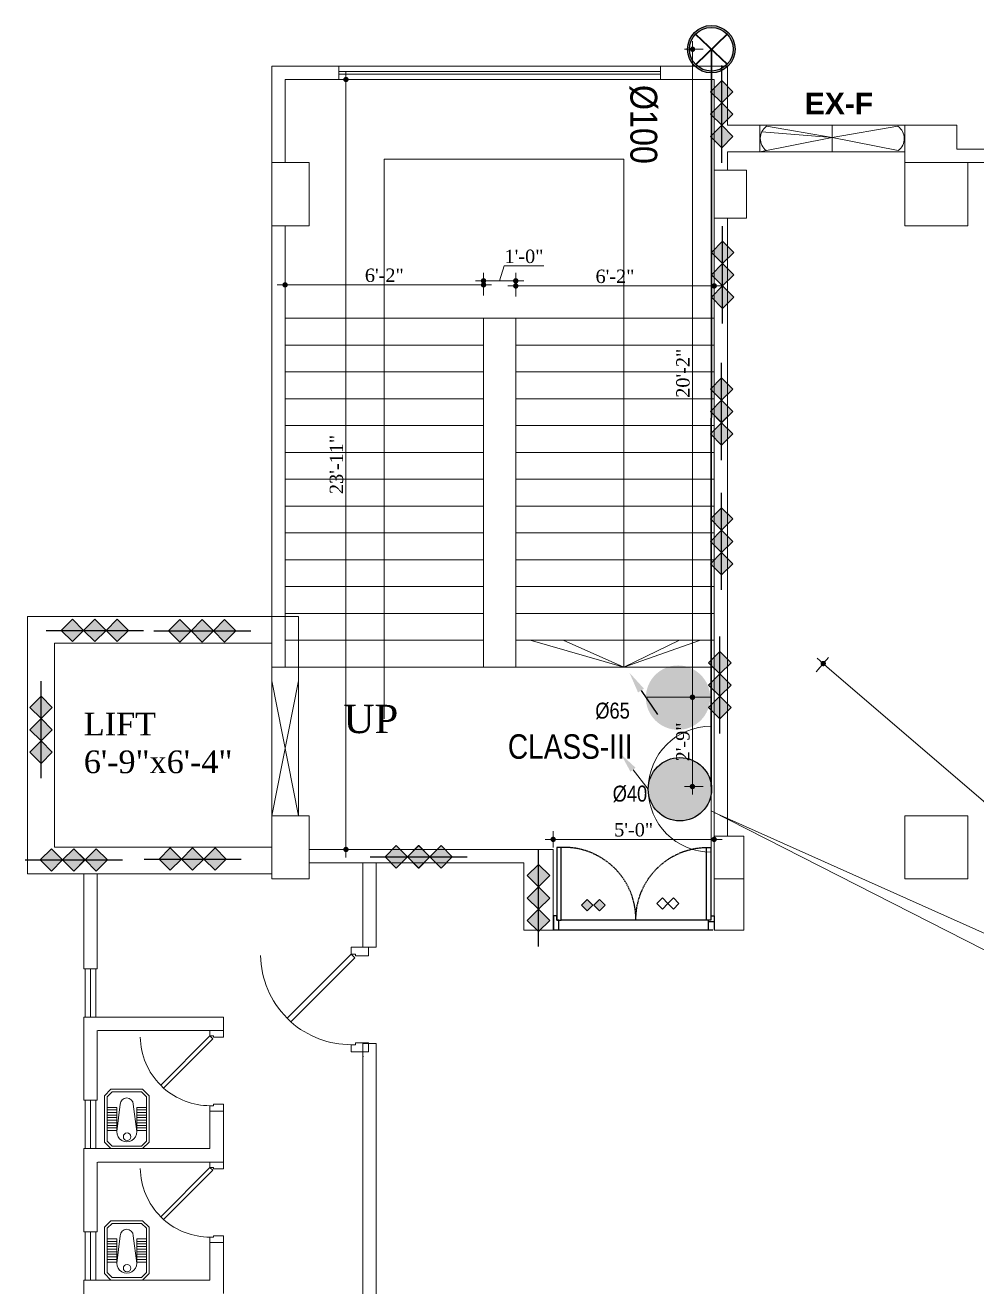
# Model space of a CAD drawing. Header units: inches. Extents: x -98933 to 1585249, y -3352739 to 192771.
# Drawn here: x 27494.6 to 27849.4, y 50010.2 to 50480.4 of the extents above; entities that cross this region are included whole.
import ezdxf

# ---------------------------------------------------------------- set-up
doc = ezdxf.new("R2010")
doc.units = ezdxf.units.IN
doc.header["$MEASUREMENT"] = 0
doc.header["$PDMODE"] = 35
doc.linetypes.add('DASH', pattern=[0.35, 0.25, -0.1])
doc.layers.get('0').update_dxf_attribs({"lineweight": 0})
doc.layers.get('Defpoints').update_dxf_attribs({"lineweight": 0})
for name, color, linetype in [('8', 7, 'Continuous'), ('bp door', 40, 'Continuous'), ('fire rated wall', 7, 'Continuous'), ('sprinkler', 100, 'Continuous'), ('T2', 254, 'Continuous')]:
    doc.layers.add(name, color=color, linetype=linetype)
for name, color, linetype, lineweight in [('A stair', 210, 'Continuous', 0), ('COLUMN-2', 102, 'Continuous', 0), ('DIM_WORKING', 7, 'Continuous', 0), ('DOOR', 222, 'Continuous', 0), ('EPTPP7', 6, 'Continuous', 0), ('FIRE TEX', 7, 'Continuous', 53), ('FPS- Hose Box', 1, 'Continuous', 25), ('FPS- Landing Valve', 1, 'Continuous', 25), ('FURNITURE', 144, 'Continuous', 0), ('hosebox', 10, 'Continuous', 0), ('illustr-TOILET FIXTURE', 252, 'Continuous', 0), ('Intercom Conduit', 40, 'Continuous', 0), ('Layer1', 134, 'Continuous', 0), ('MS Pipe', 1, 'Continuous', 18), ('Stair', 171, 'Continuous', 0), ('SYMBLE', 86, 'Continuous', 0), ('TEX', 7, 'Continuous', 0), ('Text', 7, 'Continuous', 0), ('TXT', 7, 'Continuous', 0), ('wall', 7, 'Continuous', 0), ('WALL (I)', 7, 'Continuous', 0), ('window', 140, 'Continuous', 0)]:
    doc.layers.add(name, color=color, linetype=linetype, lineweight=lineweight)
doc.styles.add('ARCH', font='times.ttf')
doc.styles.add('MON-01', font='ARIALN.TTF')
doc.styles.add('REG', font='times.ttf')
doc.styles.add('Verdana', font='verdana.ttf')
doc.styles.add('ZIA', font='ARIALN.TTF', dxfattribs={"width": 1.05, "height": 10})
doc.dimstyles.new('Dim-Pres', dxfattribs={"dimtxt": 5.5, "dimasz": 2, "dimexe": 1.5, "dimexo": 1.5, "dimgap": 1, "dimtad": 3, "dimdec": 0, "dimzin": 3, "dimdsep": 46, "dimlunit": 4, "dimtxsty": 'REG', "dimblk": 'point', "dimcen": 2, "dimclrd": 256, "dimclre": 256, "dimclrt": 7, "dimadec": 0, "dimazin": 0, "dimtfac": 0.75, "dimtdec": 0, "dimtmove": 1, "dimatfit": 3, "dimldrblk": 'point', "dimfxl": 0, "dimtolj": 1, "dimtzin": 0, "dimlwd": -1, "dimlwe": -1, "dimarcsym": 1})

# ---------------------------------------------------------------- blocks, each defined once
blk = doc.blocks.new('30 door')
at = {"layer": 'DOOR', "color": 7}
blk.add_lwpolyline([(-5, 28), (-5, 30), (0, 30), (0, 27.5), (-3.75, 27.5), (-3.75, 28), (-5, 28, 0.181643), (-22.32, 21.45), (-23.38, 20.38), (-5, 2), (-5, 0), (0, 0), (0, 2.5), (-3.75, 2.5), (-3.75, 2), (-5, 2), (-3.94, 3.06), (-22.32, 21.45), (-23.38, 20.38, 0.194724), (-31, 2.42, 0.196084)], format="xyb", dxfattribs=at)
blk = doc.blocks.new('HGJGHJ')
at = {"layer": 'FURNITURE', "linetype": 'Continuous'}
for p, q in [((30654.36, 4929.01), (30651.96, 4926.61)), ((30654.76, 4928.05), (30652.92, 4926.21)), ((30654.36, 4929.01), (30671.65, 4929.01)), ((30654.76, 4928.05), (30671.25, 4928.05)), ((30658.68, 4928.05), (30667.33, 4928.05)), ((30658.68, 4924.45), (30658.68, 4928.05)), ((30658.68, 4928.05), (30658.68, 4924.45)), ((30659.64, 4928.05), (30659.64, 4924.45)), ((30660.6, 4928.05), (30660.6, 4924.45)), ((30661.56, 4928.05), (30661.56, 4924.45)), ((30662.52, 4928.05), (30662.52, 4924.45)), ((30663.48, 4928.05), (30663.48, 4924.45)), ((30664.44, 4928.05), (30664.44, 4924.45)), ((30665.4, 4928.05), (30665.4, 4924.45)), ((30666.37, 4928.05), (30666.37, 4924.45)), ((30667.33, 4928.05), (30667.33, 4924.45)), ((30671.25, 4928.05), (30673.09, 4926.21)), ((30671.65, 4929.01), (30674.05, 4926.61)), ((30651.96, 4914.79), (30651.96, 4926.61)), ((30652.92, 4915.19), (30652.92, 4926.21)), ((30657.53, 4923.08), (30667.73, 4924.46)), ((30667.33, 4924.45), (30658.68, 4924.45)), ((30673.09, 4926.21), (30673.09, 4915.19)), ((30674.05, 4926.61), (30674.05, 4914.79)), ((30654.36, 4912.39), (30651.96, 4914.79)), ((30654.76, 4913.35), (30652.92, 4915.19)), ((30657.53, 4918.27), (30667.73, 4916.93)), ((30658.68, 4916.95), (30667.33, 4916.95)), ((30658.68, 4913.35), (30658.68, 4916.95)), ((30658.68, 4916.95), (30658.68, 4913.35)), ((30659.64, 4916.95), (30659.64, 4913.35)), ((30660.6, 4916.95), (30660.6, 4913.35)), ((30661.56, 4916.95), (30661.56, 4913.35)), ((30662.52, 4916.95), (30662.52, 4913.35)), ((30663.48, 4916.95), (30663.48, 4913.35)), ((30664.44, 4916.95), (30664.44, 4913.35)), ((30665.4, 4916.95), (30665.4, 4913.35)), ((30666.37, 4916.95), (30666.37, 4913.35)), ((30667.33, 4916.95), (30667.33, 4913.35)), ((30673.09, 4915.19), (30671.25, 4913.35)), ((30674.05, 4914.79), (30671.65, 4912.39)), ((30671.65, 4912.39), (30654.36, 4912.39)), ((30671.25, 4913.35), (30654.76, 4913.35)), ((30667.33, 4913.35), (30658.68, 4913.35))]:
    blk.add_line(p, q, dxfattribs=at)
blk.add_circle((30669.61, 4920.81), 1.4, dxfattribs=at)
for centre, radius, start, end in [((30667.74, 4920.7), 3.77, 269.8864, 90.1136), ((30657.53, 4920.68), 2.4, 90, 270)]:
    blk.add_arc(centre, radius, start, end, dxfattribs=at)
blk = doc.blocks.new('bfg')
at = {"layer": 'fire rated wall'}
h = blk.add_hatch(color=1, dxfattribs=at)
h.dxf.hatch_style = 1
h.paths.add_polyline_path([(9432308.7, -5613534.5), (9432321.4, -5613547.3), (9432334.2, -5613534.5)])
h.paths.add_polyline_path([(9432334.2, -5613534.5), (9432321.4, -5613521.8), (9432308.7, -5613534.5)])
h.paths.add_polyline_path([(9432334.2, -5613534.5), (9432359.7, -5613534.5), (9432346.9, -5613521.8)])
h.paths.add_polyline_path([(9432334.2, -5613534.5), (9432346.9, -5613547.3), (9432359.7, -5613534.5)])
at = {"layer": 'fire rated wall', "color": 1, "elevation": 0}
for points in [[(9432321.4, -5613547.3), (9432334.2, -5613534.5), (9432321.4, -5613521.8), (9432308.7, -5613534.5)], [(9432346.9, -5613547.3), (9432359.7, -5613534.5), (9432346.9, -5613521.8), (9432334.2, -5613534.5)]]:
    blk.add_lwpolyline(points, close=True, dxfattribs=at)
blk.add_lwpolyline([(9432291.7, -5613534.5), (9432376.7, -5613534.5)], dxfattribs=at)
blk = doc.blocks.new('3HR RATE')
at = {"layer": 'fire rated wall', "xscale": 1.292997314696549, "yscale": 1.292997314696549, "zscale": 1.292997314696549}
for p in [(-12191616.2, 7245476.7), (-12191583.2, 7245476.7)]:
    blk.add_blockref('bfg', p, dxfattribs=at)
blk = doc.blocks.new('dot')
at = {"color": 4}
for p, q in [((-1.5, 0), (1.5, 0)), ((0, 1.5), (0, -1.5))]:
    blk.add_line(p, q, dxfattribs=at)
at = {"color": 6, "const_width": 0.5}
blk.add_lwpolyline([(-0.25, 0, 1), (0.25, 0, 1)], format="xyb", close=True, dxfattribs=at)
blk = doc.blocks.new('point')
blk.add_blockref('dot', (0, 0))
blk = doc.blocks.new('*D330')
at = {"layer": 'Defpoints', "color": 0, "ltscale": 30, "transparency": 16777216}
for p in [(27691.47, 50173.17), (27751.47, 50176.93), (27751.47, 50173.17)]:
    blk.add_point(p, dxfattribs=at)
at = {"layer": 'Layer1', "ltscale": 30, "transparency": 16777216}
for p, q in [((27691.47, 50174.67), (27691.47, 50178.43)), ((27751.47, 50174.67), (27751.47, 50178.43)), ((27693.47, 50176.93), (27749.47, 50176.93))]:
    blk.add_line(p, q, dxfattribs=at)
at = {"layer": 'Layer1', "ltscale": 30, "transparency": 16777216, "xscale": 2, "yscale": 2, "zscale": 2, "rotation": 180}
blk.add_blockref('point', (27691.47, 50176.93), dxfattribs=at)
at = {"layer": 'Layer1', "ltscale": 30, "transparency": 16777216, "xscale": 2, "yscale": 2, "zscale": 2}
blk.add_blockref('point', (27751.47, 50176.93), dxfattribs=at)
at = {"layer": 'Layer1', "color": 7, "ltscale": 30, "transparency": 16777216, "insert": (27721.47, 50180.48), "char_height": 5, "attachment_point": 5, "style": 'REG'}
blk.add_mtext('\\A1;5\'-0"', dxfattribs=at)
blk = doc.blocks.new('*D404')
at = {"layer": 'Defpoints', "color": 0, "ltscale": 30, "transparency": 16777216}
for p in [(27665.51, 50383.61), (27591.51, 50371.17), (27665.51, 50371.17)]:
    blk.add_point(p, dxfattribs=at)
at = {"layer": 'Layer1', "ltscale": 30, "transparency": 16777216}
for p, q in [((27591.51, 50379.61), (27591.51, 50385.11)), ((27665.51, 50379.61), (27665.51, 50385.11)), ((27593.51, 50383.61), (27663.51, 50383.61))]:
    blk.add_line(p, q, dxfattribs=at)
at = {"layer": 'Layer1', "ltscale": 30, "transparency": 16777216, "xscale": 2, "yscale": 2, "zscale": 2, "rotation": 180}
blk.add_blockref('point', (27591.51, 50383.61), dxfattribs=at)
at = {"layer": 'Layer1', "ltscale": 30, "transparency": 16777216, "xscale": 2, "yscale": 2, "zscale": 2}
blk.add_blockref('point', (27665.51, 50383.61), dxfattribs=at)
at = {"layer": 'Layer1', "color": 7, "ltscale": 30, "transparency": 16777216, "insert": (27628.51, 50387.16), "char_height": 5, "attachment_point": 5, "style": 'REG'}
blk.add_mtext('\\A1;6\'-2"', dxfattribs=at)
blk = doc.blocks.new('*D405')
at = {"layer": 'Defpoints', "color": 0, "ltscale": 30, "transparency": 16777216}
for p in [(27677.51, 50385.12), (27665.51, 50371.17), (27677.51, 50371.17)]:
    blk.add_point(p, dxfattribs=at)
at = {"layer": 'Layer1', "ltscale": 30, "transparency": 16777216}
for p, q in [((27671.51, 50385.12), (27673.18, 50390.66)), ((27673.18, 50390.66), (27688.01, 50390.66)), ((27665.51, 50381.12), (27665.51, 50386.62)), ((27667.51, 50385.12), (27675.51, 50385.12)), ((27677.51, 50381.12), (27677.51, 50386.62))]:
    blk.add_line(p, q, dxfattribs=at)
at = {"layer": 'Layer1', "ltscale": 30, "transparency": 16777216, "xscale": 2, "yscale": 2, "zscale": 2, "rotation": 180}
blk.add_blockref('point', (27665.51, 50385.12), dxfattribs=at)
at = {"layer": 'Layer1', "ltscale": 30, "transparency": 16777216, "xscale": 2, "yscale": 2, "zscale": 2}
blk.add_blockref('point', (27677.51, 50385.12), dxfattribs=at)
at = {"layer": 'Layer1', "color": 7, "ltscale": 30, "transparency": 16777216, "insert": (27680.59, 50394.21), "char_height": 5, "attachment_point": 5, "style": 'REG'}
blk.add_mtext('\\A1;1\'-0"', dxfattribs=at)
blk = doc.blocks.new('*D406')
at = {"layer": 'Defpoints', "color": 0, "ltscale": 30, "transparency": 16777216}
for p in [(27751.51, 50383.22), (27677.51, 50371.17), (27751.51, 21807.59)]:
    blk.add_point(p, dxfattribs=at)
at = {"layer": 'Layer1', "ltscale": 30, "transparency": 16777216}
for p, q in [((27677.51, 50379.22), (27677.51, 50384.72)), ((27751.51, 50379.22), (27751.51, 50384.72)), ((27679.51, 50383.22), (27749.51, 50383.22))]:
    blk.add_line(p, q, dxfattribs=at)
at = {"layer": 'Layer1', "ltscale": 30, "transparency": 16777216, "xscale": 2, "yscale": 2, "zscale": 2, "rotation": 180}
blk.add_blockref('point', (27677.51, 50383.22), dxfattribs=at)
at = {"layer": 'Layer1', "ltscale": 30, "transparency": 16777216, "xscale": 2, "yscale": 2, "zscale": 2}
blk.add_blockref('point', (27751.51, 50383.22), dxfattribs=at)
at = {"layer": 'Layer1', "color": 7, "ltscale": 30, "transparency": 16777216, "insert": (27714.51, 50386.77), "char_height": 5, "attachment_point": 5, "style": 'REG'}
blk.add_mtext('\\A1;6\'-2"', dxfattribs=at)
blk = doc.blocks.new('*D407')
at = {"layer": 'Defpoints', "color": 0, "ltscale": 30, "transparency": 16777216}
for p in [(27611.51, 50460.17), (27611.51, 50173.17), (27614.21, 50173.17)]:
    blk.add_point(p, dxfattribs=at)
at = {"layer": 'Layer1', "ltscale": 30, "transparency": 16777216}
for p, q in [((27613.01, 50460.17), (27615.71, 50460.17)), ((27614.21, 50458.17), (27614.21, 50175.17)), ((27613.01, 50173.17), (27615.71, 50173.17))]:
    blk.add_line(p, q, dxfattribs=at)
at = {"layer": 'Layer1', "ltscale": 30, "transparency": 16777216, "xscale": 2, "yscale": 2, "zscale": 2}
for p, rotation in [((27614.21, 50460.17), 90), ((27614.21, 50173.17), 270)]:
    blk.add_blockref('point', p, dxfattribs=dict(at, rotation=rotation))
at = {"layer": 'Layer1', "color": 7, "ltscale": 30, "transparency": 16777216, "insert": (27610.67, 50316.67), "char_height": 5, "attachment_point": 5, "rotation": 90, "style": 'REG'}
blk.add_mtext('\\A1;23\'-11"', dxfattribs=at)
blk = doc.blocks.new('ffhfhdghf')
at = {"ltscale": 100000, "extrusion": (0.163724, -1.51968e-14, 0.986506)}
h = blk.add_hatch(color=1, dxfattribs=at)
h.paths.add_polyline_path([(-12451.4, -21739.93), (-12453.48, -21742), (-12451.41, -21744.06), (-12451.4, -21744.06), (-12451.4, -21744.06), (-12449.33, -21742)])
h.paths.add_polyline_path([(-12453.48, -21746.13), (-12451.4, -21748.2), (-12449.33, -21746.13), (-12451.4, -21744.06), (-12451.4, -21744.07), (-12451.41, -21744.06)])
at = {"ltscale": 100000}
h = blk.add_hatch(color=1, dxfattribs=at)
h.paths.add_polyline_path([(22064.87, -12450.74), (22066.97, -12452.84), (22069.06, -12450.75), (22069.05, -12450.74), (22069.06, -12450.73), (22066.97, -12448.64)])
h.paths.add_polyline_path([(22071.15, -12452.84), (22073.25, -12450.74), (22071.15, -12448.64), (22069.06, -12450.73), (22069.07, -12450.74), (22069.06, -12450.75)])
at = {"layer": 'bp door', "color": 1}
for p, q in [((22023.72, -12446.8), (22023.72, -12441.53)), ((22025.84, -12441.53), (22025.84, -12445.22)), ((22025.04, -12446.8), (22023.72, -12446.8)), ((22025.04, -12472.32), (22025.04, -12445.22)), ((22026.63, -12445.22), (22026.63, -12472.32))]:
    blk.add_line(p, q, dxfattribs=at)
at = {"layer": 'bp door', "color": 1, "linetype": 'DASH'}
for p, q in [((22081.61, -12441.53), (22024.25, -12441.53)), ((22025.04, -12445.22), (22080.82, -12445.22))]:
    blk.add_line(p, q, dxfattribs=at)
at = {"layer": 'bp door', "color": 1, "extrusion": (-0.163724, 0, 0.986506)}
blk.add_line((22023.72, -12444.53), (22025.78, -12444.53, 0.34), dxfattribs=at)
at = {"layer": 'bp door', "color": 1}
for points in [[(22081.61, -12445.22), (22082.41, -12445.22), (22082.41, -12446.8), (22083.72, -12446.8), (22083.72, -12441.53), (22081.61, -12441.53)], [(22080.82, -12472.32), (22082.41, -12472.32), (22082.41, -12445.22), (22080.82, -12445.22)], [(22068.56, -12450.75), (22066.46, -12448.65), (22064.36, -12450.75), (22066.46, -12452.85)], [(22068.57, -12450.74), (22066.47, -12448.64), (22064.37, -12450.74), (22066.47, -12452.84)], [(22073.25, -12450.74), (22071.15, -12448.64), (22069.05, -12450.74), (22071.15, -12452.84)]]:
    blk.add_lwpolyline(points, close=True, dxfattribs=at)
at = {"layer": 'bp door', "color": 1, "extrusion": (0.163724, -1.51968e-14, 0.986506), "elevation": 3605.81}
for points in [[(-12451.41, -21744.06), (-12449.34, -21741.99), (-12451.41, -21739.92), (-12453.48, -21741.99)], [(-12451.4, -21744.07), (-12449.33, -21742), (-12451.4, -21739.93), (-12453.48, -21742)], [(-12451.4, -21748.2), (-12449.33, -21746.13), (-12451.4, -21744.06), (-12453.48, -21746.13)]]:
    blk.add_lwpolyline(points, close=True, dxfattribs=at)
at = {"layer": 'bp door', "color": 1, "linetype": 'DASH'}
blk.add_arc((22079.74, -12445.53), 26.8, 179.3284, 272.3206, dxfattribs=at)
at = {"layer": 'bp door', "color": 1, "linetype": 'DASH', "extrusion": (8.20373e-15, -1.51906e-14, -1)}
blk.add_ellipse((22026.13, -12445.53), major_axis=(18.95, -18.95), ratio=1, start_param=5.486066, end_param=7.109086, dxfattribs=at)
blk = doc.blocks.new('hkhjhj')
at = {"layer": 'FIRE TEX'}
h = blk.add_hatch(color=1, dxfattribs=at)
h.paths.add_polyline_path([(-254795, 700848, 1), (-254755, 699094, 1)])
h.paths.add_polyline_path([(-254793, 700778, -1), (-254757, 699164, -1)], flags=16)
at = {"layer": 'sprinkler', "color": 1}
for radius in [877, 807]:
    blk.add_circle((-254775, 699971), radius, dxfattribs=at)
at = {"layer": 'T2', "color": 1, "linetype": 'Continuous', "lineweight": 40}
for p, q in [((-255359, 700527), (-254191, 699414)), ((-254196, 700533), (-255354, 699409))]:
    blk.add_line(p, q, dxfattribs=at)
blk = doc.blocks.new('FPS- Hose Box')
at = {"layer": 'FPS- Hose Box'}
blk.add_hatch(color=1, dxfattribs=at).paths.add_polyline_path([(-4357.16, -12025.03, -1), (-4357.15, -12009.48, -1)])
at = {"layer": 'FPS- Hose Box', "color": 1, "lineweight": 0}
blk.add_line((-4349.44, -12001.7), (-4349.45, -12032.6), dxfattribs=at)
blk.add_line((-4349.44, -12001.7), (-4349.45, -12032.6), dxfattribs=at)
at = {"layer": 'FPS- Hose Box', "color": 1, "lineweight": 0, "ltscale": 10}
blk.add_lwpolyline([(-4368.62, -12012.36), (-4364.89, -12017.15)], dxfattribs=at)
at = {"layer": 'FPS- Hose Box', "color": 1}
blk.add_circle((-4357.12, -12017.15), 7.77, dxfattribs=at)
at = {"layer": 'FPS- Hose Box', "color": 1, "lineweight": 0}
blk.add_arc((-4349.44, -12017.15), 15.45, 89.9811, 269.9811, dxfattribs=at)
at = {"layer": 'FPS- Hose Box', "color": 1, "lineweight": 0, "ltscale": 10}
blk.add_solid([(-4368, -12011.87), (-4371.56, -12008.59), (-4369.25, -12012.85)], dxfattribs=at)
blk = doc.blocks.new('FPS- Landing Valve')
at = {"layer": 'FPS- Landing Valve'}
blk.add_hatch(color=256, dxfattribs=at).paths.add_polyline_path([(-4327.92, -11820.59, -1), (-4339.41, -11820.59, -1)])
blk.add_line((-4327.05, -11821.85), (-4330, -11817.59), dxfattribs=at)
blk.add_solid([(-4326.52, -11821.51), (-4324.99, -11825.03), (-4327.58, -11822.19)], dxfattribs=at)
blk = doc.blocks.new('hdfhd')
at = {"layer": 'Layer1', "color": 1, "ltscale": 30}
blk.add_line((-2320.59, 15302.05), (-2296.66, 15302.05), dxfattribs=at)
at = {"layer": '8', "color": 7, "lineweight": -3, "xscale": 2.086180364509346, "yscale": 2.086180365164182, "zscale": 2.086180366006654}
blk.add_blockref('FPS- Landing Valve', (6732.65, 39962.07), dxfattribs=at)
blk = doc.blocks.new('*D534')
at = {"layer": 'Defpoints', "color": 0, "ltscale": 30, "transparency": 16777216}
for p in [(27750.44, 50471.44), (27743.42, 50229.9), (27750.44, 50229.9)]:
    blk.add_point(p, dxfattribs=at)
at = {"layer": 'Layer1', "ltscale": 30, "transparency": 16777216}
for p, q in [((27747.42, 50471.44), (27741.92, 50471.44)), ((27743.42, 50469.44), (27743.42, 50231.9)), ((27747.42, 50229.9), (27741.92, 50229.9))]:
    blk.add_line(p, q, dxfattribs=at)
at = {"layer": 'Layer1', "ltscale": 30, "transparency": 16777216, "xscale": 2, "yscale": 2, "zscale": 2}
for p, rotation in [((27743.42, 50471.44), 90), ((27743.42, 50229.9), 270)]:
    blk.add_blockref('point', p, dxfattribs=dict(at, rotation=rotation))
at = {"layer": 'Layer1', "color": 7, "ltscale": 30, "transparency": 16777216, "insert": (27739.87, 50350.67), "char_height": 5, "attachment_point": 5, "rotation": 90, "style": 'REG'}
blk.add_mtext('\\A1;20\'-2"', dxfattribs=at)
blk = doc.blocks.new('*D533')
at = {"layer": 'Defpoints', "color": 0, "ltscale": 30, "transparency": 16777216}
for p in [(27750.44, 50229.9), (27743.36, 50196.61), (27757.26, 50196.61)]:
    blk.add_point(p, dxfattribs=at)
at = {"layer": 'Layer1', "ltscale": 30, "transparency": 16777216}
for p, q in [((27747.36, 50229.9), (27741.86, 50229.9)), ((27743.36, 50227.9), (27743.36, 50198.61)), ((27747.36, 50196.61), (27741.86, 50196.61))]:
    blk.add_line(p, q, dxfattribs=at)
at = {"layer": 'Layer1', "ltscale": 30, "transparency": 16777216, "xscale": 2, "yscale": 2, "zscale": 2}
for p, rotation in [((27743.36, 50229.9), 90), ((27743.36, 50196.61), 270)]:
    blk.add_blockref('point', p, dxfattribs=dict(at, rotation=rotation))
at = {"layer": 'Layer1', "color": 7, "ltscale": 30, "transparency": 16777216, "insert": (27739.81, 50213.26), "char_height": 5, "attachment_point": 5, "rotation": 90, "style": 'REG'}
blk.add_mtext('\\A1;2\'-9"', dxfattribs=at)
blk = doc.blocks.new('*D558')
at = {"layer": 'Defpoints', "color": 0, "ltscale": 30, "transparency": 16777216}
for p in [(27750.37, 50193.79), (28366.78, 49749.34), (28325.01, 49700.67)]:
    blk.add_point(p, dxfattribs=at)
at = {"layer": 'Layer1', "ltscale": 30, "transparency": 16777216}
for p, q in [((27789.53, 50239.43), (27793.12, 50243.6)), ((27793.66, 50241.16), (28365.27, 49750.64)), ((28364.18, 49746.3), (28367.76, 49750.48))]:
    blk.add_line(p, q, dxfattribs=at)
at = {"layer": 'Layer1', "ltscale": 30, "transparency": 16777216, "xscale": 2, "yscale": 2, "zscale": 2}
for p, rotation in [((27792.14, 50242.46), 139.3658332885527), ((28366.78, 49749.34), 319.3658332885527)]:
    blk.add_blockref('point', p, dxfattribs=dict(at, rotation=rotation))
at = {"layer": 'Layer1', "color": 7, "ltscale": 30, "transparency": 16777216, "insert": (28081.77, 49998.59), "char_height": 5, "attachment_point": 5, "rotation": 319.3658, "style": 'REG'}
blk.add_mtext('\\A1;63\'-1"', dxfattribs=at)

msp = doc.modelspace()

# ---------------------------------------------------------------- linework, layer by layer
at = {"layer": 'COLUMN-2', "color": 7}
for points in [[(27586.51, 50429.17), (27600.51, 50429.17), (27600.51, 50405.67), (27586.51, 50405.67)], [(27822.51, 50429.17), (27846.01, 50429.17), (27846.01, 50405.67), (27822.51, 50405.67)], [(27586.51, 50162.17), (27600.51, 50162.17), (27600.51, 50185.67), (27586.51, 50185.67)], [(27586.51, 50162.17), (27600.51, 50162.17), (27600.51, 50185.67), (27586.51, 50185.67)], [(27822.51, 50162.17), (27846.01, 50162.17), (27846.01, 50185.67), (27822.51, 50185.67)]]:
    msp.add_lwpolyline(points, close=True, dxfattribs=at)
msp.add_lwpolyline([(27751.51, 50426.42), (27751.51, 50408.42), (27763.51, 50408.42), (27763.51, 50426.42), (27751.51, 50426.42)], dxfattribs=at)
at = {"layer": 'DIM_WORKING', "color": 7, "ltscale": 30}
for p, q in [((27611.51, 50465.17), (27611.51, 50460.17)), ((27731.51, 50465.17), (27731.51, 50460.17)), ((27596.51, 50241.17), (27586.51, 50241.17))]:
    msp.add_line(p, q, dxfattribs=at)
for points in [[(27842.01, 50434.17), (27842.01, 50443.17)], [(27822.51, 50429.17), (27822.51, 50433.17)], [(27596.51, 50236.06), (27596.51, 50260.06), (27495.51, 50260.06), (27495.51, 50164.06), (27586.51, 50164.06)], [(27586.51, 50241.17), (27586.51, 50250.06), (27505.51, 50250.06), (27505.51, 50174.06), (27586.51, 50174.06)]]:
    msp.add_lwpolyline(points, dxfattribs=at)
at = {"layer": 'EPTPP7', "color": 7, "ltscale": 30}
for p, q in [((27771.01, 50442.74), (27795.51, 50438.51)), ((27795.51, 50443.17), (27795.51, 50433.17)), ((27795.51, 50438.51), (27820.01, 50442.74)), ((27822.51, 50443.17), (27822.51, 50433.17)), ((27795.51, 50438.51), (27768.51, 50433.17)), ((27768.51, 50433.17), (27795.51, 50438.51)), ((27795.51, 50438.51), (27769.24, 50440.61)), ((27820.1, 50433.64), (27795.51, 50438.51))]:
    msp.add_line(p, q, dxfattribs=at)
msp.add_lwpolyline([(27768.51, 50443.17), (27822.51, 50443.17), (27822.51, 50433.17), (27768.51, 50433.17), (27768.51, 50443.17)], dxfattribs=at)
for centre, start, end in [((27774.33, 50438.16), 125.9389, 232.9939), ((27816.7, 50438.16), 307.0061, 54.0611)]:
    msp.add_arc(centre, 5.65, start, end, dxfattribs=at)
at = {"layer": 'hosebox', "color": 7, "linetype": 'Continuous'}
msp.add_line((27606.73, 50173.17), (27637.41, 50173.17), dxfattribs=at)
at = {"layer": 'Intercom Conduit', "color": 7, "ltscale": 30}
msp.add_lwpolyline([(27586.51, 50236.06), (27596.51, 50185.67), (27596.51, 50236.06), (27586.51, 50185.67), (27586.51, 50236.06)], dxfattribs=at)
at = {"layer": 'Layer1', "color": 1, "lineweight": 30, "ltscale": 30}
msp.add_lwpolyline([(27750.44, 50471.44), (27750.37, 50196.61), (27750.37, 50196.61)], dxfattribs=at)
at = {"layer": 'MS Pipe', "color": 6}
for p, q in [((27750.37, 50187.57), (27858.73, 50132.46)), ((27873.15, 50132.46), (27751.51, 50186.98))]:
    msp.add_line(p, q, dxfattribs=at)
at = {"layer": 'Stair', "color": 7, "ltscale": 30}
for p, q in [((27665.51, 50371.17), (27591.51, 50371.17)), ((27751.51, 50371.17), (27677.51, 50371.17)), ((27665.51, 50361.17), (27591.51, 50361.17)), ((27751.51, 50361.17), (27677.51, 50361.17)), ((27665.51, 50351.17), (27591.51, 50351.17)), ((27751.51, 50351.17), (27677.51, 50351.17)), ((27665.51, 50341.17), (27591.51, 50341.17)), ((27751.51, 50341.17), (27677.51, 50341.17)), ((27665.51, 50331.17), (27591.51, 50331.17)), ((27751.51, 50331.17), (27677.51, 50331.17)), ((27665.51, 50321.17), (27591.51, 50321.17)), ((27751.51, 50321.17), (27677.51, 50321.17)), ((27665.51, 50311.17), (27591.51, 50311.17)), ((27751.51, 50311.17), (27677.51, 50311.17)), ((27665.51, 50301.17), (27591.51, 50301.17)), ((27751.51, 50301.17), (27677.51, 50301.17)), ((27665.51, 50291.17), (27591.51, 50291.17)), ((27751.51, 50291.17), (27677.51, 50291.17)), ((27665.51, 50281.17), (27591.51, 50281.17)), ((27751.51, 50281.17), (27677.51, 50281.17)), ((27665.51, 50271.17), (27591.51, 50271.17)), ((27751.51, 50271.17), (27677.51, 50271.17)), ((27665.51, 50261.17), (27591.51, 50261.17)), ((27751.51, 50261.17), (27677.51, 50261.17)), ((27665.51, 50251.17), (27591.51, 50251.17)), ((27751.51, 50251.17), (27677.51, 50251.17)), ((27665.51, 50241.17), (27591.51, 50241.17)), ((27751.51, 50241.17), (27677.51, 50241.17))]:
    msp.add_line(p, q, dxfattribs=at)
msp.add_lwpolyline([(27665.51, 50371.17), (27677.51, 50371.17), (27677.51, 50241.17), (27665.51, 50241.17)], close=True, dxfattribs=at)
at = {"layer": 'SYMBLE', "color": 7, "ltscale": 30}
msp.add_lwpolyline([(27628.51, 50221.83), (27628.51, 50430.45), (27717.84, 50430.45), (27717.84, 50241.17), (27682.88, 50251.17), (27695.21, 50251.17), (27717.84, 50241.17), (27746.35, 50251.17), (27738.53, 50251.17), (27717.84, 50241.17)], dxfattribs=at)
at = {"layer": 'WALL (I)', "color": 7, "ltscale": 30}
for p, q in [((27611.51, 50465.17), (27586.51, 50465.17)), ((27586.51, 50429.17), (27586.51, 50465.17)), ((27756.51, 50465.17), (27731.51, 50465.17)), ((27756.51, 50443.17), (27756.51, 50465.17)), ((27611.51, 50460.17), (27591.51, 50460.17)), ((27591.51, 50429.17), (27591.51, 50460.17)), ((27751.51, 50460.17), (27731.51, 50460.17)), ((27751.51, 50178.17), (27751.51, 50460.17)), ((27842.01, 50443.17), (27756.51, 50443.17)), ((27756.51, 50426.42), (27756.51, 50433.17)), ((27822.51, 50433.17), (27756.51, 50433.17)), ((27852.76, 50434.17), (27842.01, 50434.17)), ((27842.01, 50429.17), (27852.76, 50429.17)), ((27756.51, 50178.17), (27756.51, 50408.42)), ((27586.51, 50185.67), (27586.51, 50405.67)), ((27591.51, 50241.17), (27591.51, 50405.67)), ((27680.47, 50173.17), (27600.51, 50173.17)), ((27691.47, 50173.17), (27680.47, 50173.17)), ((27691.47, 50162.17), (27691.47, 50173.17)), ((27516.51, 50128.67), (27516.51, 50164.06)), ((27521.51, 50128.67), (27521.51, 50164.06)), ((27620.51, 50168.17), (27600.51, 50168.17)), ((27680.47, 50168.17), (27620.51, 50168.17)), ((27620.51, 50136.79), (27620.51, 50168.17)), ((27625.51, 50136.79), (27625.51, 50168.17)), ((27680.47, 50168.17), (27680.47, 50162.17)), ((27680.47, 50143.14), (27680.47, 50162.17)), ((27691.47, 50162.17), (27691.47, 50143.14)), ((27751.51, 50162.17), (27751.51, 50143.14)), ((27762.51, 50143.14), (27762.51, 50162.17)), ((27691.47, 50143.14), (27680.47, 50143.14)), ((27751.51, 50143.14), (27762.51, 50143.14)), ((27620.51, 50136.79), (27625.51, 50136.79)), ((27521.51, 50128.67), (27516.51, 50128.67)), ((27568.51, 50110.67), (27516.51, 50110.67)), ((27516.51, 50079.67), (27516.51, 50110.67)), ((27568.51, 50105.67), (27568.51, 50110.67)), ((27521.51, 50079.67), (27521.51, 50105.67)), ((27568.51, 50105.67), (27521.7, 50105.67)), ((27620.51, 49748.44), (27620.51, 50101.02)), ((27620.7, 50101.02), (27620.51, 50101.02)), ((27620.51, 50100.79), (27625.51, 50100.79)), ((27625.51, 49748.44), (27625.51, 50100.79)), ((27620.7, 50096.02), (27620.51, 50096.02)), ((27521.51, 50079.67), (27516.51, 50079.67)), ((27563.51, 50061.67), (27563.51, 50075.67)), ((27568.51, 50075.67), (27563.51, 50075.67)), ((27568.51, 50056.67), (27568.51, 50075.67)), ((27563.51, 50061.67), (27516.51, 50061.67)), ((27516.51, 50030.67), (27516.51, 50061.67)), ((27521.51, 50030.67), (27521.51, 50056.67)), ((27568.51, 50056.67), (27521.7, 50056.67)), ((27521.51, 50030.67), (27516.51, 50030.67)), ((27563.51, 50012.67), (27563.51, 50026.67)), ((27568.51, 50026.67), (27563.51, 50026.67)), ((27568.51, 50007.67), (27568.51, 50026.67)), ((27563.51, 50012.67), (27516.51, 50012.67)), ((27516.51, 49981.67), (27516.51, 50012.67))]:
    msp.add_line(p, q, dxfattribs=at)
msp.add_lwpolyline([(27762.51, 50162.17), (27762.51, 50178.17), (27751.51, 50178.17), (27751.51, 50162.17)], close=True, dxfattribs=at)
at = {"layer": 'window', "color": 7, "ltscale": 30}
for p, q in [((27611.51, 50465.17), (27731.51, 50465.17)), ((27611.51, 50463.17), (27731.51, 50463.17)), ((27731.51, 50462.17), (27611.51, 50462.17)), ((27731.51, 50460.17), (27611.51, 50460.17)), ((27517.01, 50128.67), (27517.01, 50110.67)), ((27519.01, 50128.67), (27519.01, 50110.67)), ((27521.01, 50128.67), (27521.01, 50110.67)), ((27517.01, 50079.67), (27517.01, 50061.67)), ((27519.01, 50079.67), (27519.01, 50061.67)), ((27521.01, 50079.67), (27521.01, 50061.67)), ((27517.01, 50030.67), (27517.01, 50012.67)), ((27519.01, 50030.67), (27519.01, 50012.67)), ((27521.01, 50030.67), (27521.01, 50012.67))]:
    msp.add_line(p, q, dxfattribs=at)

# ---------------------------------------------------------------- block references
at = {"layer": '8', "color": 7, "lineweight": -3, "xscale": 1.519732701941393, "yscale": 1.519732702421607, "zscale": 1.519732703030305}
msp.add_blockref('FPS- Hose Box', (34360.36, 68458.48), dxfattribs=at)
at = {"layer": 'illustr-TOILET FIXTURE', "color": 7, "rotation": 270}
for p in [(22611.8, 80735.72), (22611.8, 80686.72)]:
    msp.add_blockref('HGJGHJ', p, dxfattribs=at)
at = {"layer": 'Layer1', "xscale": 0.2533935670508072, "yscale": 0.2533935670508072, "zscale": 0.2533935670521235, "rotation": 90}
for p in [(24508.75, 49336.62), (24509.09, 49276.73), (24508.67, 49225.78), (24508.67, 49177.38), (24508.04, 49123.79), (24254.96, 49107.14, 9.7), (24440.42, 49044.42)]:
    msp.add_blockref('3HR RATE', p, dxfattribs=at)
at = {"layer": 'Layer1', "xscale": 0.2533935670508072, "yscale": 0.2533935670508072, "zscale": 0.2533935670521235}
for p in [(26409.94, 53500.38), (26449.99, 53500.23), (26402.09, 53414.84), (26446.41, 53415.14), (26530.68, 53415.98)]:
    msp.add_blockref('3HR RATE', p, dxfattribs=at)
at = {"layer": 'Layer1', "color": 1, "rotation": 180}
msp.add_blockref('hdfhd', (25429.85, 65531.95), dxfattribs=at)
at = {"layer": 'Layer1', "rotation": 180}
msp.add_blockref('ffhfhdghf', (49775.24, 37701.62), dxfattribs=at)
at = {"layer": 'T2', "color": 7, "linetype": 'Continuous', "lineweight": 5, "xscale": 0.0100800000000163, "yscale": 0.0100800000000163, "zscale": 0.0100800000000163}
msp.add_blockref('hkhjhj', (30318.57, 43415.74), dxfattribs=at)
at = {"layer": 'wall', "color": 7, "xscale": -1.30000000000291, "yscale": 1.30000000000291, "zscale": 1.3, "rotation": 180}
msp.add_blockref('30 door', (27622.65, 50136.79), dxfattribs=at)
at = {"layer": 'wall', "color": 7, "xscale": -1, "rotation": 180}
for p in [(27568.51, 50105.67), (27568.51, 50056.67)]:
    msp.add_blockref('30 door', p, dxfattribs=at)

# ---------------------------------------------------------------- texts
at = {"layer": 'A stair', "color": 7, "ltscale": 30, "insert": (27516.47, 50224.14, 0), "char_height": 8.448, "width": 13.9397, "attachment_point": 1, "style": 'ARCH'}
msp.add_mtext('LIFT 6\'-9"x6\'-4"', dxfattribs=at)
at = {"layer": 'SYMBLE', "color": 7, "ltscale": 30, "insert": (27613.32, 50227.09), "char_height": 10.56, "width": 17.4246, "attachment_point": 1, "style": 'ARCH'}
msp.add_mtext('UP', dxfattribs=at)
at = {"layer": 'TEX', "color": 7, "lineweight": 0, "ltscale": 5, "transparency": 33554687, "insert": (27798.01, 50447.24), "char_height": 8, "width": 99.062, "attachment_point": 8, "style": 'Verdana'}
msp.add_mtext('{\\fArial|b1|i0|c0|p34;\\C5;EX-F}', dxfattribs=at)
at = {"layer": 'Text', "color": 7, "lineweight": -3, "ltscale": 10, "insert": (27730.25, 50458.14), "char_height": 10, "width": 46.1706, "attachment_point": 1, "rotation": 270, "style": 'ZIA'}
msp.add_mtext('%%C100', dxfattribs=at)
at = {"layer": 'TXT', "color": 7, "lineweight": -2, "style": 'MON-01'}
for s, height, p in [('%%C65', 5.94, (27707.17, 50221.95, 9.7)), ('CLASS-III', 9.13, (27674.58, 50206.96, 9.7)), ('%%C40', 5.94, (27713.65, 50191.01, 9.7))]:
    msp.add_text(s, height=height, dxfattribs=at).set_placement(p)

# ---------------------------------------------------------------- dimensions: what is measured, and where the dimension line sits
at = {"layer": 'Layer1', "color": 1, "ltscale": 30}
for base, p1, p2, picture, middle in [((27743.42, 50229.9), (27750.44, 50471.44), (27750.44, 50229.9), '*D534', (27739.87, 50350.67)), ((27743.36, 50196.61), (27750.44, 50229.9), (27757.26, 50196.61), '*D533', (27739.81, 50213.26))]:
    dim = msp.add_linear_dim(base=base, p1=p1, p2=p2, angle=90, dimstyle='Dim-Pres', override={"dimtxt": 5, "dimfxl": 4, "dimfxlon": 1}, dxfattribs=at)
    dim.commit()
    dim.dimension.update_dxf_attribs({"geometry": picture, "text_midpoint": middle})
at = {"layer": 'Layer1', "ltscale": 30}
dim = msp.add_linear_dim(base=(27614.21, 50173.17), p1=(27611.51, 50460.17), p2=(27611.51, 50173.17), angle=90, dimstyle='Dim-Pres', override={"dimtxt": 5, "dimfxl": 4, "dimfxlon": 1}, dxfattribs=at)
dim.commit()
dim.dimension.update_dxf_attribs({"geometry": '*D407', "text_midpoint": (27610.67, 50316.67)})
for base, p1, p2, picture, middle in [((27677.51, 50385.12), (27665.51, 50371.17), (27677.51, 50371.17), '*D405', (27674.18, 50394.21)), ((27665.51, 50383.61), (27591.51, 50371.17), (27665.51, 50371.17), '*D404', (27628.51, 50387.16)), ((27751.51, 50383.22), (27677.51, 50371.17), (27751.51, 21807.59), '*D406', (27714.51, 50386.77)), ((27751.47, 50176.93), (27691.47, 50173.17), (27751.47, 50173.17), '*D330', (27721.47, 50180.48))]:
    dim = msp.add_linear_dim(base=base, p1=p1, p2=p2, dimstyle='Dim-Pres', override={"dimtxt": 5, "dimfxl": 4, "dimfxlon": 1}, dxfattribs=at)
    dim.commit()
    dim.dimension.update_dxf_attribs({"geometry": picture, "text_midpoint": middle})
at = {"layer": 'Layer1', "color": 1, "ltscale": 30}
dim = msp.add_aligned_dim(p1=(27750.37, 50193.79), p2=(28325.01, 49700.67), distance=64.14, dimstyle='Dim-Pres', override={"dimtxt": 5, "dimfxl": 4, "dimfxlon": 1}, dxfattribs=at)
dim.commit()
dim.dimension.update_dxf_attribs({"geometry": '*D558', "text_midpoint": (28081.77, 49998.59)})

doc.saveas('drawing.dxf')
